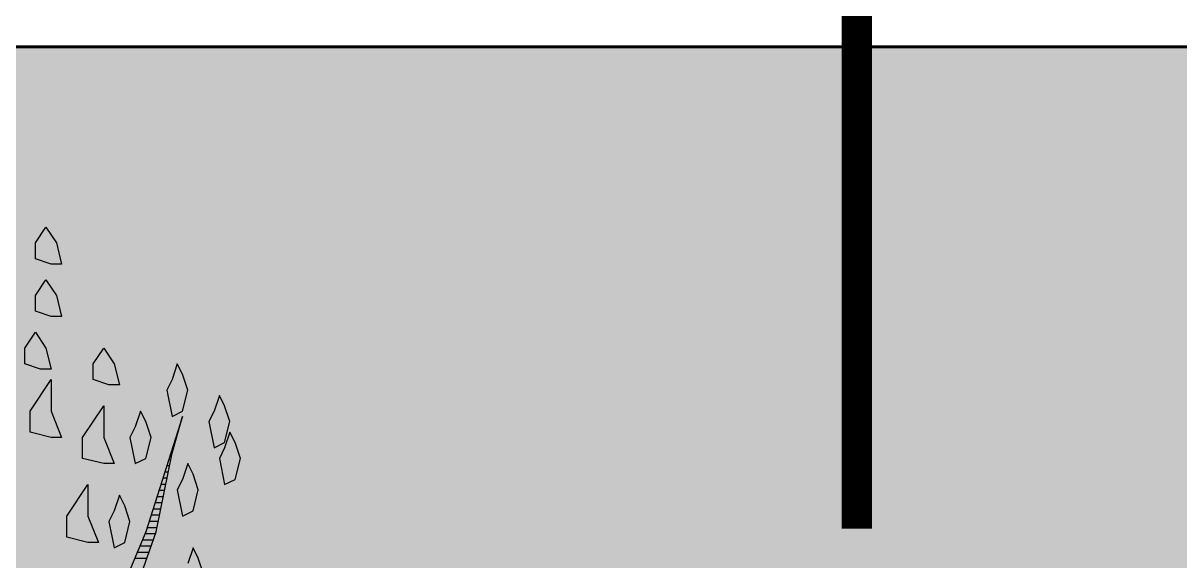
# Model space of a CAD drawing. Header units: millimetres. Extents: x -249630 to 95394, y -188036 to 109963.
# Drawn here: x -96741 to -95056, y 53791 to 54575 of the extents above; entities that cross this region are included whole.
import ezdxf

# ---------------------------------------------------------------- set-up
doc = ezdxf.new("R2010")
doc.units = ezdxf.units.MM
doc.linetypes.add('ACAD_ISO04W100', pattern=[30, 24, -3, 0, -3])
doc.layers.add('Arboles', color=86, linetype='Continuous')
doc.layers.add('Layer3', color=3, linetype='Continuous')
doc.layers.add('MUROS', color=6, linetype='Continuous', lineweight=60)

# ---------------------------------------------------------------- blocks, each defined once
blk = doc.blocks.new('A1')
at = {"color": 251}
for p, q in [((9.0419, 10.6881), (9.0426, 10.6881)), ((9.0451, 10.6981), (9.0454, 10.6981)), ((9.0356, 10.6681), (9.0369, 10.6681)), ((9.0387, 10.6781), (9.0397, 10.6781)), ((9.0292, 10.6481), (9.0311, 10.6481)), ((9.0324, 10.6581), (9.034, 10.6581)), ((9.026, 10.6381), (9.0291, 10.6381)), ((9.0197, 10.6181), (9.0251, 10.6181)), ((9.0228, 10.6281), (9.0271, 10.6281)), ((9.0133, 10.5981), (9.0211, 10.5981)), ((9.0165, 10.6081), (9.0231, 10.6081)), ((9.0069, 10.5781), (9.0171, 10.5781)), ((9.0101, 10.5881), (9.0191, 10.5881)), ((9.0006, 10.5581), (9.0131, 10.5581)), ((9.0037, 10.5681), (9.0151, 10.5681)), ((8.9942, 10.5381), (9.0091, 10.5381)), ((8.9974, 10.5481), (9.0111, 10.5481)), ((8.9876, 10.5181), (9.0048, 10.5181)), ((8.991, 10.5281), (9.0071, 10.5281)), ((8.9791, 10.4981), (8.9977, 10.4981)), ((8.9834, 10.5081), (9.0012, 10.5081)), ((8.9749, 10.4881), (8.9942, 10.4881)), ((8.9707, 10.4781), (8.9906, 10.4781))]:
    blk.add_line(p, q, dxfattribs=at)
at = {"layer": 'Arboles'}
for p, q in [((8.8101, 10.9884), (8.8271, 11.0139)), ((8.8271, 11.0139), (8.8441, 10.9884)), ((8.8101, 10.9629), (8.8101, 10.9884)), ((8.8441, 10.9884), (8.8526, 10.9543)), ((8.8356, 10.9543), (8.8101, 10.9629)), ((8.8526, 10.9543), (8.8356, 10.9543)), ((8.8101, 10.9033), (8.8271, 10.9288)), ((8.8271, 10.9288), (8.8441, 10.9033)), ((8.8101, 10.8778), (8.8101, 10.9033)), ((8.8441, 10.9033), (8.8526, 10.8693)), ((8.8356, 10.8693), (8.8101, 10.8778)), ((8.8526, 10.8693), (8.8356, 10.8693)), ((8.7931, 10.8183), (8.8101, 10.8438)), ((8.8101, 10.8438), (8.8271, 10.8183)), ((8.7931, 10.7928), (8.7931, 10.8183)), ((8.8271, 10.8183), (8.8356, 10.7843)), ((8.9036, 10.7928), (8.9206, 10.8183)), ((8.9206, 10.8183), (8.9376, 10.7928)), ((8.8186, 10.7843), (8.7931, 10.7928)), ((8.8356, 10.7843), (8.8186, 10.7843)), ((8.9036, 10.7673), (8.9036, 10.7928)), ((8.9376, 10.7928), (8.9461, 10.7588)), ((9.0397, 10.7928), (9.0312, 10.7673)), ((9.0482, 10.7758), (9.0397, 10.7928)), ((8.8016, 10.7162), (8.8356, 10.7673)), ((8.8356, 10.7673), (8.8356, 10.7162)), ((8.9291, 10.7588), (8.9036, 10.7673)), ((9.0312, 10.7673), (9.0227, 10.7503)), ((9.0567, 10.7503), (9.0482, 10.7758)), ((8.9461, 10.7588), (8.9291, 10.7588)), ((9.0227, 10.7503), (9.0312, 10.7077)), ((9.0482, 10.7162), (9.0567, 10.7503)), ((9.1077, 10.7417), (9.0992, 10.7162)), ((9.1162, 10.7247), (9.1077, 10.7417)), ((8.8866, 10.6737), (8.9206, 10.7247)), ((8.9206, 10.7247), (8.9206, 10.6737)), ((9.1247, 10.6992), (9.1162, 10.7247)), ((8.8016, 10.6822), (8.8016, 10.7162)), ((8.8356, 10.7162), (8.8526, 10.6737)), ((8.9802, 10.7162), (8.9717, 10.6907)), ((8.9887, 10.6992), (8.9802, 10.7162)), ((9.0312, 10.7077), (9.0482, 10.7162)), ((9.0992, 10.7162), (9.0907, 10.6992)), ((8.9717, 10.6907), (8.9631, 10.6737)), ((8.9972, 10.6737), (8.9887, 10.6992)), ((9.0907, 10.6992), (9.0992, 10.6567)), ((9.1162, 10.6652), (9.1247, 10.6992)), ((8.8356, 10.6737), (8.8016, 10.6822)), ((8.8526, 10.6737), (8.8356, 10.6737)), ((8.8866, 10.6397), (8.8866, 10.6737)), ((8.9206, 10.6737), (8.9376, 10.6312)), ((8.9631, 10.6737), (8.9717, 10.6312)), ((8.9887, 10.6397), (8.9972, 10.6737)), ((9.1247, 10.6822), (9.1162, 10.6567)), ((9.1332, 10.6652), (9.1247, 10.6822)), ((9.0992, 10.6567), (9.1162, 10.6652)), ((9.1162, 10.6567), (9.1077, 10.6397)), ((9.1417, 10.6397), (9.1332, 10.6652)), ((8.9206, 10.6312), (8.8866, 10.6397)), ((8.9376, 10.6312), (8.9206, 10.6312)), ((8.9717, 10.6312), (8.9887, 10.6397)), ((9.0567, 10.6312), (9.0482, 10.6057)), ((9.0652, 10.6142), (9.0567, 10.6312)), ((9.1077, 10.6397), (9.1162, 10.5972)), ((9.1332, 10.6057), (9.1417, 10.6397)), ((9.0737, 10.5887), (9.0652, 10.6142)), ((8.8611, 10.5462), (8.8951, 10.5972)), ((8.8951, 10.5972), (8.8951, 10.5462)), ((9.0482, 10.6057), (9.0397, 10.5887)), ((9.1162, 10.5972), (9.1332, 10.6057)), ((8.9461, 10.5802), (8.9376, 10.5547)), ((8.9546, 10.5632), (8.9461, 10.5802)), ((9.0397, 10.5887), (9.0482, 10.5462)), ((9.0652, 10.5547), (9.0737, 10.5887)), ((8.9376, 10.5547), (8.9291, 10.5376)), ((8.9631, 10.5376), (8.9546, 10.5632)), ((9.0482, 10.5462), (9.0652, 10.5547)), ((8.8611, 10.5121), (8.8611, 10.5462)), ((8.8951, 10.5462), (8.9121, 10.5036)), ((8.9291, 10.5376), (8.9376, 10.4951)), ((8.9546, 10.5036), (8.9631, 10.5376)), ((8.8951, 10.5036), (8.8611, 10.5121)), ((8.9121, 10.5036), (8.8951, 10.5036)), ((8.9376, 10.4951), (8.9546, 10.5036)), ((9.0652, 10.4951), (9.0567, 10.4696)), ((9.0737, 10.4781), (9.0652, 10.4951)), ((9.0822, 10.4526), (9.0737, 10.4781))]:
    blk.add_line(p, q, dxfattribs=at)
at = {"layer": 'Arboles', "color": 7}
for p, q in [((9.0482, 10.7077), (8.9887, 10.5206)), ((9.0312, 10.6482), (9.0482, 10.7077)), ((9.0057, 10.5206), (9.0312, 10.6482)), ((8.9887, 10.5206), (8.9206, 10.3591)), ((8.9546, 10.3761), (9.0057, 10.5206))]:
    blk.add_line(p, q, dxfattribs=at)

msp = doc.modelspace()

# ---------------------------------------------------------------- hatches: boundary and pattern name
at = {"layer": 'Arboles'}
h = msp.add_hatch(dxfattribs=at)
h.set_pattern_fill('AR-SAND', color=256, scale=5, angle=45, style=0, double=1)
h.set_pattern_definition([(82.5, (-230894.77, -222643.12), (-178.69067, 167.37674), [0, -193.04, 0, -215.9, 0, -206.375]), (52.5, (-230894.77, -222643.12), (-94.50546, 412.36643), [0, -104.14, 0, -173.99, 0, -66.675]), (12.5, (-231005.23, -222753.58), (279.14991, 280.16616), [0, -63.5, 0, -228.6, 0, -298.45]), (2.5, (-231005.23, -222753.58), (191.14055, 348.7754), [0, -31.75, 0, -149.86, 0, -171.45])])
h.paths.add_polyline_path([(-97702.993, 54540.273), (-98952.993, 54540.273), (-98952.993, 48040.273), (-87827.993, 48040.273), (-87827.993, 54540.273), (-93577.993, 54540.273)])
h.paths.add_polyline_path([(-94250.928, 50615.169, -1), (-94467.279, 50615.169, -1)], flags=16)
h.paths.add_polyline_path([(-94258.806, 50628.764), (-93048.928, 50628.764), (-93048.928, 50839.375), (-94258.806, 50839.375)], flags=24)
h.paths.add_polyline_path([(-94642.257, 50848.675), (-92877.939, 50848.675), (-92877.939, 51124.471), (-94642.257, 51124.471)], flags=24)

# ---------------------------------------------------------------- linework, layer by layer
at = {"layer": 'Layer3', "linetype": 'ACAD_ISO04W100', "ltscale": 0.025, "const_width": 43.75}
msp.add_lwpolyline([(-95526.765, 59056.659), (-95526.765, 53838.027)], dxfattribs=at)
at = {"layer": 'MUROS'}
msp.add_line((-93577.993, 54540.273), (-97702.993, 54540.273), dxfattribs=at)

# ---------------------------------------------------------------- block references
at = {"xscale": 900.0000000000001, "yscale": 900.0000000000001, "zscale": 900.0000000000001}
msp.add_blockref('A1', (-104651.818, 44364.803), dxfattribs=at)

doc.saveas('drawing.dxf')
